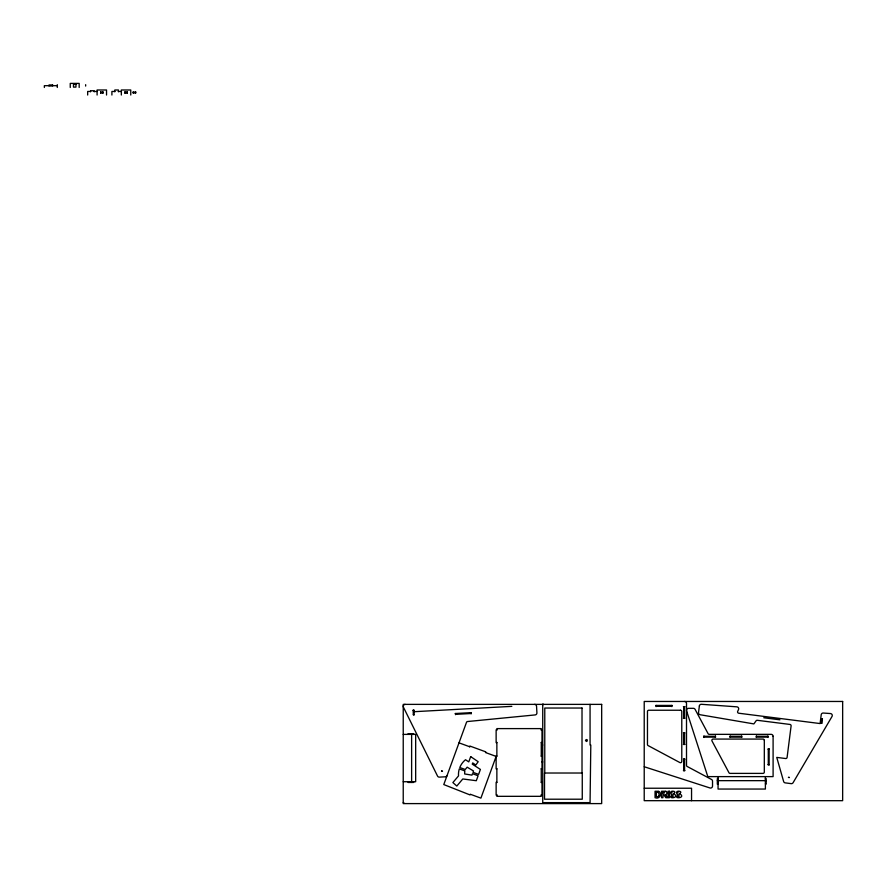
<?xml version="1.0" encoding="UTF-8"?>
<svg xmlns="http://www.w3.org/2000/svg" width="887" height="887" viewBox="0 0 887 887"><rect width="100%" height="100%" fill="white"/><g stroke="black" fill="none" stroke-linecap="round" stroke-linejoin="round"><path stroke-width="1.33" d="M768.286 764.705L768.286 749.06M769.129 765.026L769.129 748.728M821.506 723.171L822.049 718.947M821.617 723.182L822.16 718.958M469.622 746.732L469.877 746.045L485.766 751.843L485.522 752.531L496.132 756.411L480.909 798.123L470.287 794.242L470.032 794.929L443.777 784.563L466.484 722.384A1.297 1.297 0 0 1 467.582 721.53L535.16 714.922A1.951 1.951 0 0 0 536.912 712.871L536.546 706.218A1.951 1.951 0 0 0 534.595 704.378M671.481 795.506C667.257 799.187 679.897 798.034 674.308 794.065A7.196 7.196 0 0 0 673.322 793.754L673.1 793.699M677.468 795.506C673.222 799.165 685.884 798.078 680.274 794.065A7.196 7.196 0 0 0 679.309 793.754L679.087 793.699M413.12 710.376L413.963 710.332M413.907 711.718L511.832 706.351M413.353 714.634L414.196 714.589M455.164 713.525L471.429 712.638M455.53 714.357L471.152 713.503M657.655 796.626L656.38 796.626L656.38 792.324L657.489 792.335M664.374 793.965L662.888 793.976L662.888 792.324L664.718 792.346M673.976 793.166C677.934 791.237 668.155 789.463 671.071 794.253A2.783 2.783 0 0 0 671.969 794.719L672.002 794.752A6.73 6.73 0 0 0 672.512 794.896L673.388 795.129M679.963 793.166C683.755 791.137 674.053 789.563 677.047 794.253A2.783 2.783 0 0 0 677.956 794.719A6.73 6.73 0 0 0 678.5 794.896L679.375 795.129M49.04 85.684L44.35 85.684L44.35 87.469M52.61 85.684L57.3 85.684M90.596 91.461L87.669 91.461L87.669 95.031M94.177 91.461L97.104 91.461M114.833 91.461L111.906 91.461L111.906 95.031M118.403 91.461L121.342 91.461M100.663 92.093L102.981 92.093M124.901 92.093L127.207 92.093M132.961 92.093L135.922 92.093M100.663 92.935L102.981 92.935M124.901 92.935L127.207 92.935M133.283 92.935L135.6 92.935M655.826 705.431L672.124 705.431M656.147 706.274L671.803 706.274M683.4 706.64L684.897 706.64M683.4 718.226L684.897 718.226M496.864 729.824L496.132 729.824L496.132 742.674L496.864 742.674M541.27 729.824L542.001 729.824L542.001 742.674L541.27 742.674M683.4 732.862L684.897 732.862M403.23 734.392L415.67 734.392L415.67 781.724L403.23 781.724M703.901 736.288L715.476 736.288M730.123 736.288L741.698 736.288M756.334 736.288L767.92 736.288M703.901 737.13L715.476 737.13M730.123 737.13L741.698 737.13M756.334 737.13L767.92 737.13M683.4 744.448L684.897 744.448M542.733 745.036L542.001 745.036L542.001 768.885L541.27 768.885M767.965 749.06L769.129 749.06M496.864 756.034L496.132 756.034L496.132 768.885L496.864 768.885M541.27 756.034L542.001 756.034M683.4 759.084L684.897 759.084M542.001 761.955L542.733 761.955M767.965 764.705L769.129 764.705M683.4 770.659L684.897 770.659M717.328 780.66L766.124 780.66M496.864 782.256L496.132 782.256L496.132 795.107L496.864 795.107M541.27 782.256L542.001 782.256L542.001 795.107L541.27 795.107M644.217 788.233L691.55 788.233L691.55 800.684M663.221 795.018L662.888 797.712L661.569 797.712L661.569 791.248L664.463 791.248A7.14 7.14 0 0 1 665.217 791.293A2.639 2.639 0 0 1 665.671 791.381M403.23 802.624L403.851 802.624M821.717 718.902L822.482 719.002M821.185 723.127L821.939 723.227M763.74 717.76L779.906 719.812M644.25 766.756L709.977 787.966A1.951 1.951 0 0 0 712.527 786.104L712.527 781.181A1.951 1.951 0 0 0 711.496 779.462L687.192 766.479A1.297 1.297 0 0 1 686.505 765.326L686.505 703.413A1.951 1.951 0 0 0 684.553 701.462M459.011 742.851L469.933 746.843M664.385 795.595L665.793 797.712L667.346 797.712L666.093 795.739M471.108 712.649L471.174 713.824M455.486 713.514L455.552 714.678M413.952 710.021L414.218 714.911M413.109 710.066L413.375 714.955M767.92 735.966L767.92 737.463M765.392 776.613L765.392 778.963M765.392 783.853L766.124 784.175L766.124 778.642L765.392 778.642L765.392 789.053L718.06 789.053L718.06 778.642L717.328 778.642L717.328 784.175L718.06 784.175L718.06 776.613M756.334 735.966L756.334 737.463M741.698 735.966L741.698 737.463M730.123 735.966L730.123 737.463M715.476 735.966L715.476 737.463M703.901 735.966L703.901 737.463M684.564 706.64L684.564 718.226M684.564 732.862L684.564 744.448M684.564 759.084L684.564 770.659M683.722 706.64L683.722 718.226M683.722 732.862L683.722 744.448M683.722 759.084L683.722 770.659M671.803 705.431L671.803 706.606M656.147 705.431L656.147 706.606M590.066 704.378L590.066 745.036L590.797 745.036L590.066 802.624L542.733 802.624L542.733 704.378M582.26 773.02L582.26 799.209L544.529 799.209L544.529 773.02M543.066 703.968L543.066 704.699M541.27 730.145L541.27 728.604L496.864 728.604L496.864 730.145M541.27 742.341L541.27 756.367M541.27 768.563L541.27 782.578M541.27 794.785L541.27 796.326L496.864 796.326L496.864 794.785M496.864 742.341L496.864 756.367M496.864 768.563L496.864 782.578M413.641 734.392L413.641 733.66L408.109 733.66L408.109 734.392M413.641 781.724L413.641 782.456L408.109 782.456L408.109 781.724M411.623 733.66L411.623 782.456M135.6 92.093L135.6 93.257M133.283 92.093L133.283 93.257M130.766 95.031L130.766 89.986L121.342 89.986L121.342 95.031M127.207 91.76L127.207 93.257M124.901 91.76L124.901 93.257M118.403 91.782L118.403 89.986L114.833 89.986L114.833 91.782M106.54 95.031L106.54 89.986L97.104 89.986L97.104 95.031M102.981 91.76L102.981 93.257M100.663 91.76L100.663 93.257M94.177 91.782L94.177 90.729L90.596 90.729L90.596 91.782M85.651 84.686L85.651 86.072M79.176 87.469L79.176 83.4L70.25 83.4L70.25 87.469M57.3 84.686L57.3 87.469M679.298 796.748A1.486 1.486 0 0 1 677.856 796.182M677.679 795.883A1.486 1.486 0 0 1 677.568 795.484M677.613 792.823A1.33 1.33 0 0 1 678.089 792.368M673.322 796.748A1.486 1.486 0 0 1 671.869 796.182M671.692 795.883A1.486 1.486 0 0 1 671.581 795.484M671.636 792.823A1.33 1.33 0 0 1 672.102 792.368M665.915 791.204A1.929 1.929 0 0 1 665.139 794.819A2.761 2.761 0 0 1 665.838 795.406M658.686 796.304A1.319 1.319 0 0 1 658.154 796.559M657.999 792.457A2.506 2.506 0 0 1 658.764 795.761M658.442 791.315A4.213 4.213 0 0 0 657.577 791.271L655.061 791.248L655.061 797.712C659.141 799.619 662.19 794.486 659.651 791.958A2.195 2.195 0 0 0 658.675 791.37M447.081 775.515A1.951 1.951 0 0 1 445.352 776.801L439.375 777.123A1.951 1.951 0 0 1 437.524 776.047L403.43 707.194A1.951 1.951 0 0 1 405.182 704.378M764.317 740.368L764.317 772.089A1.297 1.297 0 0 1 763.02 773.397L730.101 773.397A1.297 1.297 0 0 1 728.959 772.71L712.006 740.989A1.297 1.297 0 0 1 713.148 739.071L763.02 739.071A1.297 1.297 0 0 1 764.317 740.368M773.098 736.299L773.098 776.613L707.804 776.613L686.593 710.875A1.951 1.951 0 0 1 688.456 708.325L693.379 708.325A1.951 1.951 0 0 1 695.098 709.356L708.092 733.66A1.297 1.297 0 0 0 709.234 734.347L771.147 734.347A1.951 1.951 0 0 1 773.098 736.299M464.721 770.87L464.677 773.974L471.973 775.127L472.494 773.708L478.104 775.759L476.297 780.715L462.781 778.963L456.816 786.048L452.88 782.578L458.524 775.892A18.949 18.949 0 0 1 459.311 768.896L464.721 770.87M788.476 777.411L789.441 777.5L788.476 777.378M585.52 740.412C587.283 744.115 588.391 737.175 585.52 740.335M441.56 771.058L442.524 771.18L441.56 771.025M699.366 705.974L698.524 712.583A1.94 1.94 0 0 0 700.12 714.734L753.883 723.914L756.068 720.843A1.319 1.319 0 0 1 757.31 720.299L789.962 724.446A1.319 1.319 0 0 1 791.104 725.921L787.102 757.387A1.319 1.319 0 0 1 785.627 758.529L776.746 757.398L783.631 781.491A1.94 1.94 0 0 0 785.25 782.877L791.193 783.642A1.94 1.94 0 0 0 793.1 782.7L832.028 716.463A1.94 1.94 0 0 0 830.509 713.558L823.28 713.037A1.94 1.94 0 0 0 821.218 714.722L820.098 723.559L738.716 713.215A1.319 1.319 0 0 1 737.685 711.352L738.516 709.589A1.94 1.94 0 0 0 736.897 706.839L701.417 704.289A1.94 1.94 0 0 0 699.366 705.974M470.687 756.622L468.768 761.878L465.498 759.738A18.949 18.949 0 0 0 459.788 767.51L465.231 769.506L467.161 767.177L473.492 770.969L472.993 772.333L478.603 774.384L480.41 769.428L472.261 764.139L472.716 762.909L475.809 765.004L478.193 761.722L470.687 756.622M75.938 84.343L73.488 84.343L73.488 87.103L75.938 87.103L75.938 84.343M52.61 84.952L49.04 84.952L49.04 86.006L52.61 86.006L52.61 84.952M842.65 701.462L644.217 701.462L644.217 800.684L842.65 800.684L842.65 701.462M601.674 704.378L403.23 704.378L403.23 803.6L601.674 803.6L601.674 704.378M582.016 708.037L544.773 708.037L544.773 773.02L582.016 773.02L582.016 708.037M680.484 710.243L648.763 710.243A1.297 1.297 0 0 0 647.466 711.551L647.466 744.459A1.297 1.297 0 0 0 648.153 745.612L679.874 762.565A1.297 1.297 0 0 0 681.781 761.412L681.781 711.551A1.297 1.297 0 0 0 680.484 710.243M669.352 791.248L668.033 791.248L668.033 797.712L669.352 797.712L669.352 791.248"/></g></svg>
